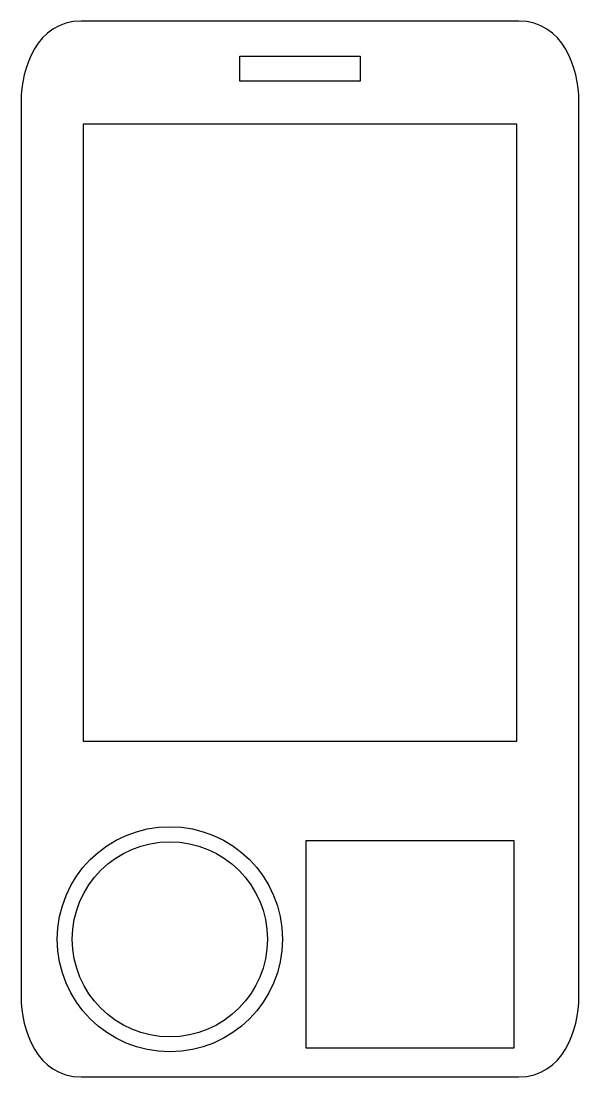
# Model space of a CAD drawing. Header units: centimetres. Extents: x -5.1 to 5.1, y -9.6 to 9.6.
import ezdxf

# ---------------------------------------------------------------- set-up
doc = ezdxf.new("R2010")
doc.units = ezdxf.units.CM
doc.header["$MEASUREMENT"] = 0
doc.layers.add('Camada 1', color=7, linetype='Continuous')

msp = doc.modelspace()

# ---------------------------------------------------------------- linework, layer by layer
at = {"layer": 'Camada 1'}
for points, knots in [([(5.08319, 0.00024), (5.08319, 0.00024), (5.08319, -8.15956), (5.08319, -8.15956), (5.08319, -8.15956), (5.08319, -8.7522), (4.79733, -9.61879), (3.99035, -9.61879), (3.99035, -9.61879), (3.99035, -9.61879), (-0.00025, -9.61879), (-0.00025, -9.61879), (-0.00025, -9.61879), (-0.00025, -9.61879), (-3.99083, -9.61879), (-3.99083, -9.61879), (-3.99083, -9.61879), (-4.79826, -9.61879), (-5.08319, -8.7522), (-5.08319, -8.15956), (-5.08319, -8.15956), (-5.08319, -8.15956), (-5.08319, 0.00024), (-5.08319, 0.00024), (-5.08319, 0.00024), (-5.08319, 0.00024), (-5.08319, 8.16004), (-5.08319, 8.16004), (-5.08319, 8.16004), (-5.08319, 8.75273), (-4.79826, 9.6188), (-3.99083, 9.6188), (-3.99083, 9.6188), (-3.99083, 9.6188), (-0.00025, 9.6188), (-0.00025, 9.6188), (-0.00025, 9.6188), (-0.00025, 9.6188), (3.99038, 9.6188), (3.99038, 9.6188), (3.99038, 9.6188), (4.79736, 9.6188), (5.08322, 8.75274), (5.08322, 8.16005), (5.08322, 8.16005), (5.08322, 8.16005), (5.08321, 0.00024), (5.08321, 0.00024), (5.08321, 0.00024), (5.08321, 0.00024), (5.08319, 0.00024), (5.08319, 0.00024)], [0, 0, 0, 0, 0.07142857, 0.07142857, 0.07142857, 0.07142857, 0.14285714, 0.14285714, 0.14285714, 0.14285714, 0.21428571, 0.21428571, 0.21428571, 0.21428571, 0.28571429, 0.28571429, 0.28571429, 0.28571429, 0.35714286, 0.35714286, 0.35714286, 0.35714286, 0.42857143, 0.42857143, 0.42857143, 0.42857143, 0.5, 0.5, 0.5, 0.5, 0.57142857, 0.57142857, 0.57142857, 0.57142857, 0.64285714, 0.64285714, 0.64285714, 0.64285714, 0.71428571, 0.71428571, 0.71428571, 0.71428571, 0.78571429, 0.78571429, 0.78571429, 0.78571429, 0.85714286, 0.85714286, 0.85714286, 0.85714286, 1, 1, 1, 1]), ([(1.09399, 8.98078), (1.09399, 8.98078), (-1.09438, 8.98078), (-1.09438, 8.98078), (-1.09438, 8.98078), (-1.09438, 8.98078), (-1.09438, 8.52461), (-1.09438, 8.52461), (-1.09438, 8.52461), (-1.09438, 8.52461), (1.09399, 8.52461), (1.09399, 8.52461), (1.09399, 8.52461), (1.09399, 8.52461), (1.09399, 8.98078), (1.09399, 8.98078)], [0, 0, 0, 0, 0.2, 0.2, 0.2, 0.2, 0.4, 0.4, 0.4, 0.4, 0.6, 0.6, 0.6, 0.6, 1, 1, 1, 1]), ([(3.9436, 7.74967), (3.9436, 7.74967), (-3.9432, 7.74967), (-3.9432, 7.74967), (-3.9432, 7.74967), (-3.9432, 7.74967), (-3.9432, -3.50991), (-3.9432, -3.50991), (-3.9432, -3.50991), (-3.9432, -3.50991), (3.9436, -3.50991), (3.9436, -3.50991), (3.9436, -3.50991), (3.9436, -3.50991), (3.9436, 7.74967), (3.9436, 7.74967)], [0, 0, 0, 0, 0.2, 0.2, 0.2, 0.2, 0.4, 0.4, 0.4, 0.4, 0.6, 0.6, 0.6, 0.6, 1, 1, 1, 1]), ([(-2.37227, -9.16257), (-1.23917, -9.16257), (-0.32085, -8.24476), (-0.32085, -7.11075), (-0.32085, -7.11075), (-0.32085, -5.9786), (-1.23917, -5.05983), (-2.37227, -5.05983), (-2.37227, -5.05983), (-3.50535, -5.05983), (-4.42364, -5.9786), (-4.42364, -7.11075), (-4.42364, -7.11075), (-4.42363, -8.24476), (-3.50532, -9.16257), (-2.37227, -9.16257)], [0, 0, 0, 0, 0.2, 0.2, 0.2, 0.2, 0.4, 0.4, 0.4, 0.4, 0.6, 0.6, 0.6, 0.6, 1, 1, 1, 1]), ([(-2.37227, -8.88968), (-1.3903, -8.88968), (-0.59427, -8.0927), (-0.59427, -7.11078), (-0.59427, -7.11078), (-0.59427, -6.12883), (-1.3903, -5.33368), (-2.37227, -5.33368), (-2.37227, -5.33368), (-3.35422, -5.33368), (-4.15024, -6.12883), (-4.15024, -7.11078), (-4.15024, -7.11078), (-4.15021, -8.0927), (-3.35419, -8.88968), (-2.37227, -8.88968)], [0, 0, 0, 0, 0.2, 0.2, 0.2, 0.2, 0.4, 0.4, 0.4, 0.4, 0.6, 0.6, 0.6, 0.6, 1, 1, 1, 1]), ([(3.896, -5.31085), (3.896, -5.31085), (0.11241, -5.31085), (0.11241, -5.31085), (0.11241, -5.31085), (0.11241, -5.31085), (0.11241, -9.09484), (0.11241, -9.09484), (0.11241, -9.09484), (0.11241, -9.09484), (3.896, -9.09484), (3.896, -9.09484), (3.896, -9.09484), (3.896, -9.09484), (3.896, -5.31085), (3.896, -5.31085)], [0, 0, 0, 0, 0.2, 0.2, 0.2, 0.2, 0.4, 0.4, 0.4, 0.4, 0.6, 0.6, 0.6, 0.6, 1, 1, 1, 1])]:
    msp.add_open_spline(points, degree=3, knots=knots, dxfattribs=at)

doc.saveas('drawing.dxf')
